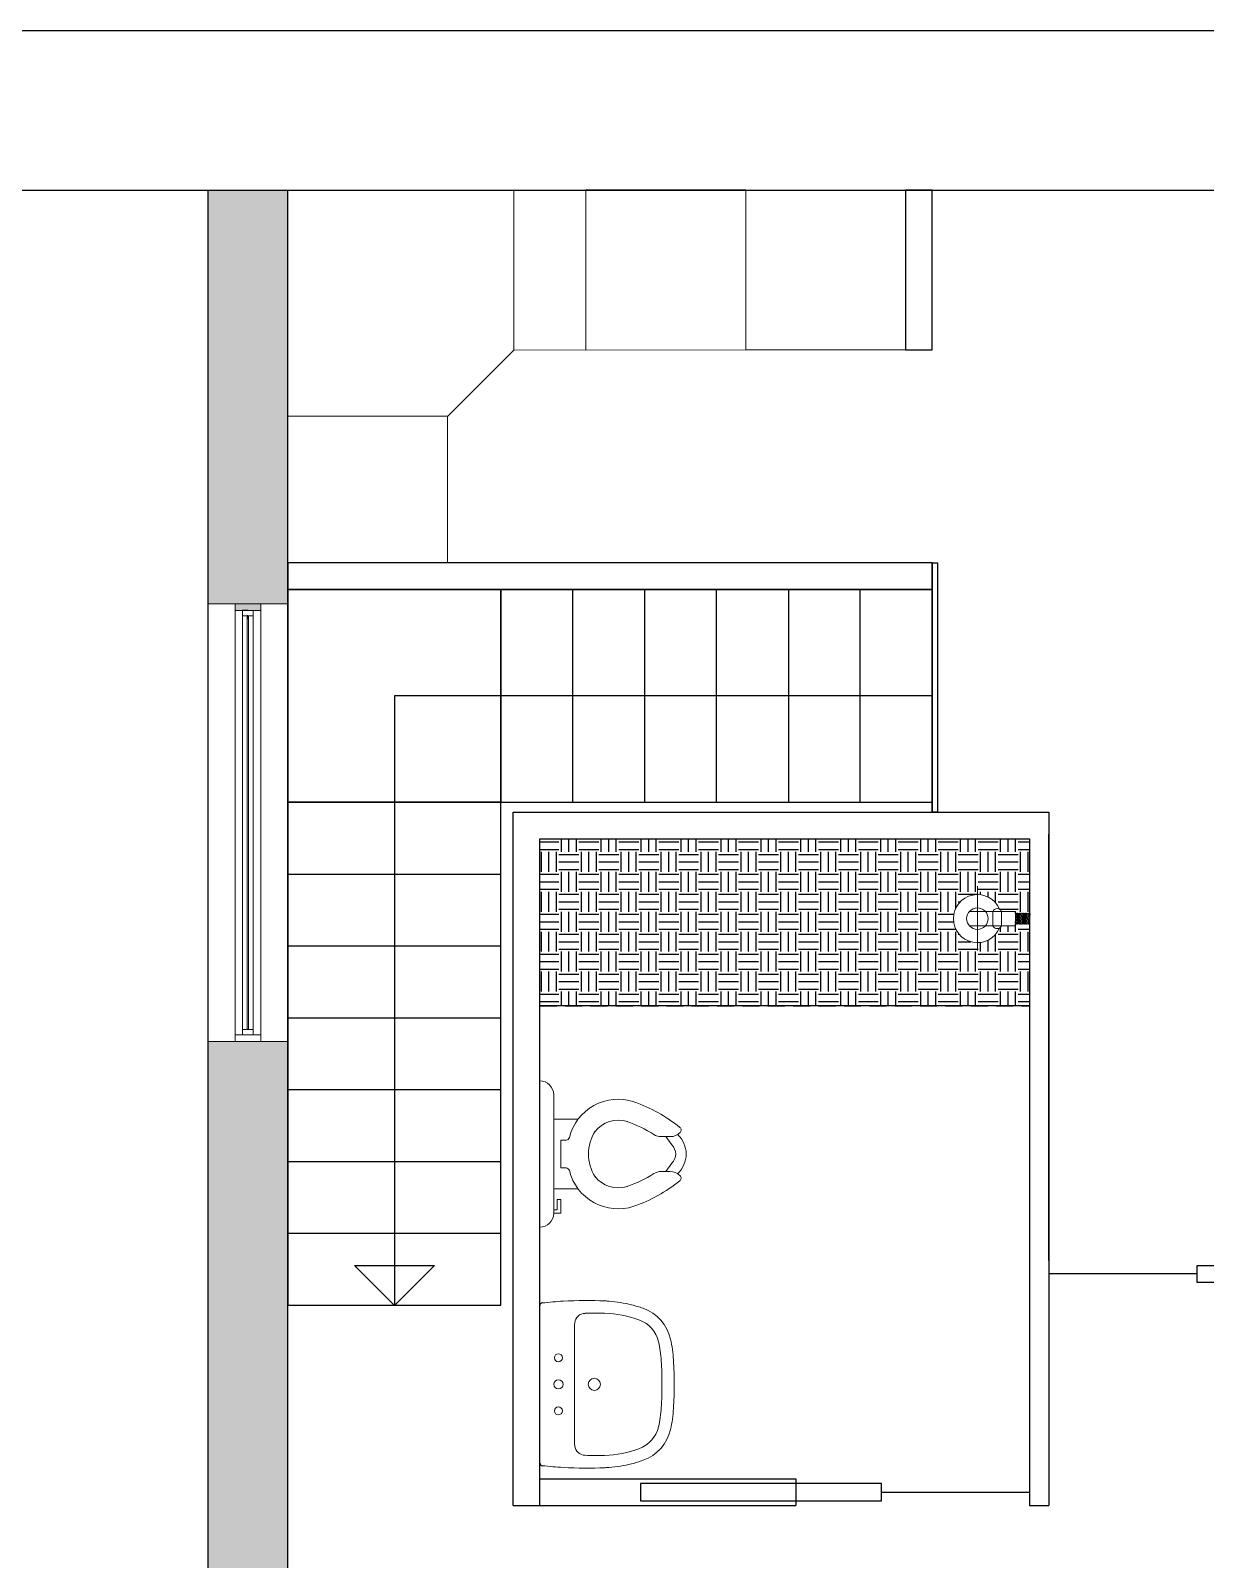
# Model space of a CAD drawing. Header units: inches. Extents: x 15 to 22798, y 21 to 21519.
# Drawn here: x 14989 to 15430, y 12798 to 13373 of the extents above; entities that cross this region are included whole.
import ezdxf

# ---------------------------------------------------------------- set-up
doc = ezdxf.new("R2010")
doc.units = ezdxf.units.IN
doc.header["$MEASUREMENT"] = 0
doc.linetypes.add('TRATTEGGIATA2', pattern=[9.525, 6.35, -3.175])
doc.layers.add('ARREDAMENTO', color=8, linetype='Continuous', lineweight=13)
doc.layers.add('PORTE_finestre_doors_windows', color=4, linetype='Continuous', lineweight=15)
doc.layers.add('INFISSI', color=4, linetype='Continuous')
doc.styles.add('ARCH', font='txt')

# ---------------------------------------------------------------- blocks, each defined once
blk = doc.blocks.new('15PTOI06')
for p, q in [((8, 8.5), (8, -8.5)), ((11.5, 5), (8, 5)), ((23.431562, 2.5), (24.727861, 2.5)), ((24.931034, 1.327586), (24.062054, 2.5)), ((9, 2), (9.765178, 2)), ((9, -2), (9, 2)), ((9.765178, -2), (9, -2)), ((24.931034, -1.327586), (24.062054, -2.5)), ((23.431562, -2.5), (24.690476, -2.5)), ((11.5, -5), (8, -5)), ((9, -6.5), (8.5, -6.5)), ((8.5, -6.5), (8.5, -8)), ((9, -8.5), (9, -6.5)), ((8.5, -8), (8, -8)), ((8, -8.5), (9, -8.5))]:
    blk.add_line(p, q)
for centre, radius, start, end in [((6, 8.5), 2, 0, 90), ((17.25, 0.65), 7.210062, 71.816347, 166.116636), ((12, -13.75), 22.534695, 51.265418, 70.559965), ((17.25, 0.65), 4.210062, 71.816347, 142.891702), ((12, -13.75), 19.534695, 57.937508, 70.559965), ((9.765178, 2.5), 0.5, 270, 346.116636), ((19.118098, 0), 6.118098, 147.797266, 212.202734), ((23.431562, 4.5), 2, 237.937508, 270), ((24.727861, 4.5), 2, 270, 314.939898), ((23.166667, 0), 3.833333, 313.602819, 46.397181), ((25.787408, 3.438228), 0.5, 314.939898, 51.265418), ((23.666667, 0), 1.833333, 313.602819, 46.397181), ((9.765178, -2.5), 0.5, 13.883364, 90), ((17.25, -0.65), 7.210062, 193.883364, 288.183653), ((17.25, -0.65), 4.210062, 217.108298, 288.183653), ((12, 13.75), 19.534695, 289.440035, 302.062492), ((12, 13.75), 22.534695, 289.440035, 308.665009), ((23.431562, -4.5), 2, 90, 122.062492), ((24.690476, -4.5), 2, 44.162471, 90), ((25.766527, -3.454957), 0.5, 308.665009, 44.162471), ((6, -8.5), 2, 270, 0)]:
    blk.add_arc(centre, radius, start, end)
at = {"style": 'ARCH'}
for tag, p, flags in [('ITEM', (0, -19.5), 3), ('ROOM_NUMBER', (0, -28.5), 1)]:
    blk.add_attdef(tag, p, '', height=6, dxfattribs=dict(at, flags=flags))

msp = doc.modelspace()

# ---------------------------------------------------------------- hatches: boundary and pattern name
h = msp.add_hatch(color=256)
h.dxf.hatch_style = 1
h.paths.add_polyline_path([(15085.71, 13312.69), (15055.71, 13312.69), (15055.71, 13157.26), (15075.51, 13157.26), (15075.51, 13157.26), (15065.91, 13157.26), (15065.91, 13154.76), (15068.66, 13154.76), (15068.66, 13154.76), (15070.66, 13154.76), (15075.51, 13154.76), (15075.51, 13157.26), (15065.91, 13157.26), (15065.91, 13157.26), (15075.51, 13157.26), (15085.71, 13157.26)])
h.paths.add_polyline_path([(15083.15, 12616.31), (15083.15, 12616.31), (15083.15, 12616.31), (15083.15, 12616.31)], flags=9)
h = msp.add_hatch()
h.set_pattern_fill('EARTH', color=256, scale=30)
h.paths.add_polyline_path([(15364.35, 13068.96), (15180.32, 13068.96), (15180.32, 13006.16), (15364.35, 13006.16)])
h.paths.add_polyline_path([(15353.08, 13042.48, -0.15223), (15353.77, 13041.67), (15359.04, 13041.67), (15359.04, 13040.99, -1.121), (15359.67, 13040.72, -0.770179), (15360.46, 13040.72, -1.298399), (15361.26, 13040.72, -1.2984), (15362.06, 13040.72, -0.770179), (15362.85, 13040.72, -0.770179), (15363.65, 13040.72, -0.640027), (15364.15, 13040.95), (15363.76, 13037.03), (15362.96, 13037.03), (15362.68, 13037.24, -1.264459), (15361.89, 13037.27, -1.265994), (15361.09, 13037.27, -0.789894), (15360.29, 13037.27, -0.789893), (15359.5, 13037.27, -0.56391), (15359.04, 13036.99), (15359.04, 13036.31), (15353.77, 13036.31, -0.15223), (15353.08, 13035.5, -4.976489)], flags=16)
h.paths.add_polyline_path([(15347.77, 13041.67), (15353.77, 13041.67), (15353.77, 13036.31), (15347.77, 13036.31, -0.690176), (15340.7, 13038.99, -0.690176)], flags=0)
h.paths.add_polyline_path([(15359.78, 13040.95, 0.903998), (15359.34, 13040.53), (15359.03, 13037.47, -0.202111), (15359.1, 13037.24)], flags=16)
h = msp.add_hatch(color=256)
h.dxf.hatch_style = 1
h.paths.add_polyline_path([(15085.71, 12992.81), (15055.71, 12992.81), (15055.71, 12698.46), (15075.51, 12698.46), (15075.51, 12698.46), (15065.91, 12698.46), (15065.91, 12696.01), (15068.66, 12696.01), (15068.66, 12696.01), (15072.66, 12696.01), (15075.51, 12696.01), (15075.51, 12698.46), (15065.91, 12698.46), (15065.91, 12698.46), (15075.51, 12698.46), (15085.71, 12698.46), (15085.71, 12728.46)])

# ---------------------------------------------------------------- linework, layer by layer
for p, q in [((14871.45, 13372.68), (16901.65, 13372.69)), ((15005.71, 13372.69), (16436.67, 13372.69)), ((14844.75, 13312.69), (15055.71, 13312.69)), ((15055.71, 13312.69), (15715.71, 13312.8)), ((15055.71, 13312.69), (15715.71, 13312.69)), ((15055.71, 12102.69), (15055.71, 13312.69)), ((15055.71, 13312.69), (15715.71, 13312.69)), ((15055.71, 12102.69), (15055.71, 13312.69)), ((15085.71, 12072.69), (15085.71, 13312.69)), ((15085.71, 12072.69), (15085.71, 13312.69)), ((15257.68, 13312.73), (15197.68, 13312.73)), ((15257.68, 13312.73), (15197.68, 13312.73)), ((15327.69, 13312.74), (15317.69, 13312.74)), ((15327.69, 13312.74), (15317.69, 13312.74)), ((15317.69, 13312.74), (15317.69, 13252.74)), ((15327.7, 13252.74), (15327.69, 13312.74)), ((15317.69, 13252.74), (15327.7, 13252.74)), ((15085.71, 13162.69), (15285.71, 13162.69)), ((15192.71, 13082.69), (15192.71, 13162.69)), ((15192.71, 13162.69), (15219.71, 13162.69)), ((15219.71, 13162.69), (15219.71, 13082.69)), ((15246.71, 13082.69), (15246.71, 13162.69)), ((15246.71, 13162.69), (15273.71, 13162.69)), ((15273.71, 13162.69), (15273.71, 13082.69)), ((15300.71, 13082.69), (15300.71, 13162.69)), ((15327.71, 13162.69), (15327.71, 13082.69)), ((15327.71, 13122.69), (15125.71, 13122.69)), ((15125.71, 13122.69), (15125.71, 12893.69)), ((15165.71, 13082.69), (15192.71, 13082.69)), ((15219.71, 13082.69), (15246.71, 13082.69)), ((15273.71, 13082.69), (15300.71, 13082.69)), ((15371.63, 12910.54), (15371.63, 13070.7)), ((15180.31, 13069.03), (15322.34, 13069.03)), ((15322.57, 13068.96), (15332.57, 13068.96)), ((15085.71, 13028.69), (15085.71, 13055.69)), ((15085.71, 13055.69), (15165.71, 13055.69)), ((15165.71, 13028.69), (15085.71, 13028.69)), ((15165.71, 13001.69), (15165.71, 13028.69)), ((15085.71, 12974.69), (15085.71, 13001.69)), ((15085.71, 13001.69), (15165.71, 13001.69)), ((15165.71, 12974.69), (15085.71, 12974.69)), ((15165.71, 12947.69), (15165.71, 12974.69)), ((15085.71, 12920.69), (15085.71, 12947.69)), ((15085.71, 12947.69), (15165.71, 12947.69)), ((15125.71, 12938.4), (15125.71, 12923.4)), ((15165.71, 12920.69), (15085.71, 12920.69)), ((15165.71, 12893.69), (15165.71, 12920.69)), ((15110.71, 12908.61), (15140.71, 12908.61)), ((15125.71, 12893.61), (15110.71, 12908.61)), ((15125.71, 12893.61), (15140.71, 12908.61)), ((15180.31, 12818.46), (15180.31, 12828.46)), ((15180.31, 12828.46), (15276.55, 12828.46)), ((15242.57, 12828.46), (15276.55, 12828.46)), ((15276.55, 12828.46), (15276.55, 12818.46)), ((15170.32, 12818.46), (15276.55, 12818.46)), ((15364.35, 12818.46), (15371.63, 12818.46))]:
    msp.add_line(p, q)
at = {"linetype": 'TRATTEGGIATA2'}
msp.add_line((15180.32, 13006.16), (15364.35, 13006.16), dxfattribs=at)
for points in [[(15085.71, 13172.69), (15085.71, 13162.69), (15327.71, 13162.69), (15327.71, 13172.69)], [(15327.71, 13172.69), (15327.71, 13172.69), (15327.71, 13078.96), (15327.71, 13078.96)], [(15327.71, 13172.69), (15329.79, 13172.69), (15329.79, 13078.96), (15327.71, 13078.96)], [(15085.71, 13082.69), (15165.71, 13082.69), (15165.71, 13162.69), (15085.71, 13162.69)], [(15085.71, 13082.69), (15085.71, 12893.69), (15165.71, 12893.69), (15165.71, 13082.69)], [(15180.32, 13068.96), (15364.35, 13068.96), (15364.35, 13006.16), (15180.32, 13006.16)]]:
    msp.add_lwpolyline(points, close=True)
for points in [[(15327.71, 13162.69), (15165.71, 13162.69), (15165.71, 13082.69), (15327.71, 13082.69)], [(15273.71, 13162.69), (15327.71, 13162.69)], [(15170.32, 12818.46), (15170.32, 13078.96), (15371.63, 13078.96), (15371.63, 12818.46)], [(15180.31, 12818.46), (15180.32, 13068.96), (15364.35, 13068.96), (15364.35, 12818.46)]]:
    msp.add_lwpolyline(points)
at = {"color": 175}
for centre, start, end in [((15181.32, 12893.57), 96.37384, 180), ((15181.32, 12834.41), 180, 263.62616)]:
    msp.add_arc(centre, 1, start, end, dxfattribs=at)
at = {"layer": 'ARREDAMENTO'}
for p, q in [((15170.55, 13252.54), (15170.55, 13312.69)), ((15197.68, 13312.73), (15197.68, 13252.74)), ((15257.69, 13252.74), (15257.68, 13312.73)), ((15145.8, 13227.79), (15170.55, 13252.54)), ((15317.69, 13252.74), (15170.55, 13252.54)), ((15317.69, 13252.74), (15257.69, 13252.74)), ((15145.8, 13227.79), (15085.71, 13227.79)), ((15145.71, 13227.79), (15145.71, 13172.69)), ((15344.74, 13051.24), (15344.74, 13026.99)), ((15353.77, 13041.67), (15341.72, 13041.67)), ((15350.48, 13041.67), (15350.48, 13036.31)), ((15353.77, 13041.67), (15353.77, 13036.31)), ((15353.77, 13036.31), (15341.72, 13036.31)), ((15085.71, 12941.83), (15085.71, 12884.83)), ((15085.71, 12941.83), (15085.71, 12884.83)), ((15193.32, 12863.99), (15193.32, 12884.62)), ((15193.32, 12863.99), (15193.32, 12843.37))]:
    msp.add_line(p, q, dxfattribs=at)
for points in [[(15353.08, 13035.5, -4.976489), (15353.08, 13042.48, -4.976489)], [(15358.99, 13037.03, -0.00173), (15358.98, 13037.03, -0.00173)], [(15358.98, 13037.03, -0.003057), (15358.98, 13037.03)], [(15359.04, 13037.58), (15359.38, 13040.95, -0.368734), (15359.78, 13040.95), (15359.38, 13037.03)], [(15359.04, 13040.99, -0.30585), (15359.38, 13040.95), (15359.04, 13037.54)], [(15359.38, 13037.03, -0.302605), (15359.04, 13036.99, -0.302605)], [(15359.78, 13037.03, -0.362194), (15359.38, 13037.03), (15359.78, 13040.95, -0.368734), (15360.17, 13040.95), (15359.78, 13037.03)], [(15360.18, 13037.03, -0.362194), (15359.78, 13037.03), (15360.17, 13040.95, -0.368734), (15360.57, 13040.95), (15360.18, 13037.03)], [(15360.58, 13037.03, -0.362194), (15360.18, 13037.03), (15360.57, 13040.95, -0.368734), (15360.97, 13040.95), (15360.58, 13037.03)], [(15360.98, 13037.03, -0.362194), (15360.57, 13037.03), (15360.97, 13040.95, -0.368734), (15361.37, 13040.95), (15360.98, 13037.03)], [(15361.37, 13037.03, -0.362194), (15360.97, 13037.03), (15361.37, 13040.95, -0.368734), (15361.77, 13040.95), (15361.37, 13037.03)], [(15361.77, 13037.03, -0.362194), (15361.37, 13037.03), (15361.77, 13040.95, -0.368734), (15362.16, 13040.95), (15361.77, 13037.03)], [(15362.17, 13037.03, -0.362194), (15361.77, 13037.03), (15362.16, 13040.95, -0.368734), (15362.56, 13040.95), (15362.17, 13037.03)], [(15362.57, 13037.03, -0.362194), (15362.17, 13037.03), (15362.56, 13040.95, -0.368734), (15362.96, 13040.95), (15362.57, 13037.03)], [(15362.97, 13037.03, -0.362194), (15362.56, 13037.03), (15362.96, 13040.95, -0.368734), (15363.36, 13040.95), (15362.97, 13037.03)], [(15363.36, 13037.03, -0.362194), (15362.96, 13037.03), (15363.36, 13040.95, -0.368734), (15363.76, 13040.95), (15363.36, 13037.03)], [(15363.76, 13037.03, -0.362194), (15363.36, 13037.03), (15363.76, 13040.95, -0.368734), (15364.15, 13040.95), (15363.76, 13037.03)], [(15364.16, 13037.03, -0.362194), (15363.76, 13037.03), (15364.16, 13040.95, -0.368734), (15364.55, 13040.95), (15364.16, 13037.03)], [(15206.33, 12895.24, 0.007127), (15204.91, 12895.33, 0.026276), (15189.15, 12895.24)], [(15214.82, 12834.13, 0.02246), (15219.12, 12835.43, 0.259094), (15229.44, 12847.04, 0.039532), (15230.54, 12854.86, 0.015232), (15230.82, 12863.99, 0.015232), (15230.54, 12873.13, 0.039532), (15229.44, 12880.94, 0.259094), (15219.12, 12892.56, 0.02246), (15214.82, 12893.86)], [(15189.15, 12832.75, 0.026276), (15204.91, 12832.66, 0.007127), (15206.33, 12832.75)]]:
    msp.add_lwpolyline(points, format="xyb", dxfattribs=at)
for points in [[(15353.77, 13041.67), (15359.04, 13041.67), (15359.04, 13036.31), (15353.77, 13036.31)], [(15180.32, 12893.57), (15180.32, 12863.99), (15180.32, 12834.41)]]:
    msp.add_lwpolyline(points, dxfattribs=at)
for centre, radius in [((15344.74, 13038.99), 4.04), ((15187.32, 12873.96), 1.5), ((15187.32, 12854.02), 1.5)]:
    msp.add_circle(centre, radius, dxfattribs=at)
for centre, radius, start, end in [((15352.12, 13040.98), 1.78, 22.87774, 157.12226), ((15352.12, 13037), 1.78, 202.87774, 337.12226), ((15352.12, 13040.98), 1.78, 336.94078, 337.12226), ((15197.86, 12745.49), 150, 93.32767, 96.37384), ((15202.56, 12845.38), 50, 75.80607, 85.67362), ((15218.32, 12884.62), 25, 174.40628, 180), ((15197.42, 12886.66), 4, 90.30054, 174.40628), ((15202.41, 12745.35), 145.4, 89.102, 91.97662), ((15202.56, 12845.38), 45.4, 70.65938, 87.30696), ((15213.82, 12877.46), 11.4, 12.55713, 70.65938), ((15180.63, 12870.07), 45.4, 3.50178, 12.55713), ((15080.82, 12863.96), 145.4, 0.0115, 3.50178), ((15187.32, 12863.96), 1.75, 0.95552, 179.04448), ((15187.32, 12864.02), 1.75, 180.95552, 359.04448), ((15200.82, 12863.96), 2.3, 0.72701, 179.27299), ((15200.82, 12864.02), 2.3, 180.72701, 359.27299), ((15080.82, 12864.02), 145.4, 356.49822, 359.9885), ((15180.63, 12857.92), 45.4, 347.44287, 356.49822), ((15213.82, 12850.52), 11.4, 289.34062, 347.44287), ((15218.32, 12843.37), 25, 180, 185.59372), ((15197.42, 12841.32), 4, 185.59372, 269.69946), ((15202.41, 12982.64), 145.4, 268.02338, 270.898), ((15202.56, 12882.6), 45.4, 272.69304, 289.34062), ((15197.86, 12982.49), 150, 263.62616, 266.67233), ((15202.56, 12882.6), 50, 274.32638, 284.19393)]:
    msp.add_arc(centre, radius, start, end, dxfattribs=at)
at = {"layer": 'INFISSI', "color": 4, "lineweight": 0}
for p, q in [((15065.91, 12992.81), (15065.91, 13157.26)), ((15075.51, 12992.81), (15075.51, 13157.26)), ((15068.66, 13154.76), (15068.66, 13152.76)), ((15068.66, 12997.31), (15068.66, 13154.76)), ((15068.66, 13152.76), (15072.66, 13152.76)), ((15068.66, 13152.76), (15072.66, 13152.76)), ((15070.41, 12997.31), (15070.41, 13151.57)), ((15070.91, 13151.57), (15070.91, 12997.31)), ((15072.66, 13152.76), (15072.66, 13154.76)), ((15072.66, 13154.76), (15072.66, 12997.31)), ((15068.66, 12995.31), (15068.66, 12997.31)), ((15068.66, 12997.31), (15072.66, 12997.31)), ((15072.66, 12997.31), (15072.66, 12995.31))]:
    msp.add_line(p, q, dxfattribs=at)
at = {"layer": 'INFISSI'}
for p, q in [((15070.66, 13154.76), (15068.66, 13154.76)), ((15070.66, 13152.76), (15070.41, 13152.76)), ((15070.41, 13152.76), (15070.41, 13151.57)), ((15070.91, 13151.57), (15070.91, 13152.76)), ((15070.91, 12997.31), (15070.41, 12997.31)), ((15427.25, 12905.45), (15371.63, 12905.45)), ((15308.73, 12823.46), (15364.35, 12823.46))]:
    msp.add_line(p, q, dxfattribs=at)
at = {"layer": 'INFISSI', "color": 4, "lineweight": 0}
for points in [[(15065.91, 13154.76), (15065.91, 13157.26), (15075.51, 13157.26), (15075.51, 13154.76)], [(15065.91, 12992.81), (15065.91, 12995.31), (15075.51, 12995.31), (15075.51, 12992.81)]]:
    msp.add_lwpolyline(points, close=True, dxfattribs=at)
at = {"layer": 'INFISSI'}
for points in [[(15427.25, 12908.7), (15517.78, 12908.7), (15517.78, 12902.19), (15427.25, 12902.19)], [(15308.73, 12826.72), (15218.2, 12826.72), (15218.2, 12820.21), (15308.73, 12820.21)]]:
    msp.add_lwpolyline(points, close=True, dxfattribs=at)
at = {"layer": 'PORTE_finestre_doors_windows', "color": 4}
for p, q in [((15085.71, 13157.26), (15055.71, 13157.26)), ((15085.71, 13157.26), (15055.71, 13157.26)), ((15085.71, 12992.81), (15055.71, 12992.81)), ((15085.71, 12992.81), (15055.71, 12992.81)), ((15064.23, 12992.81), (15074.23, 12992.81)), ((15064.23, 12992.81), (15074.23, 12992.81))]:
    msp.add_line(p, q, dxfattribs=at)

# ---------------------------------------------------------------- block references
at = {"layer": 'ARREDAMENTO', "xscale": 2.619047619047628, "yscale": 2.619047619047628, "zscale": 2.619047619047628, "rotation": 359.9996116269203}
msp.add_blockref('15PTOI06', (15164.6, 12950.52), dxfattribs=at)

doc.saveas('drawing.dxf')
